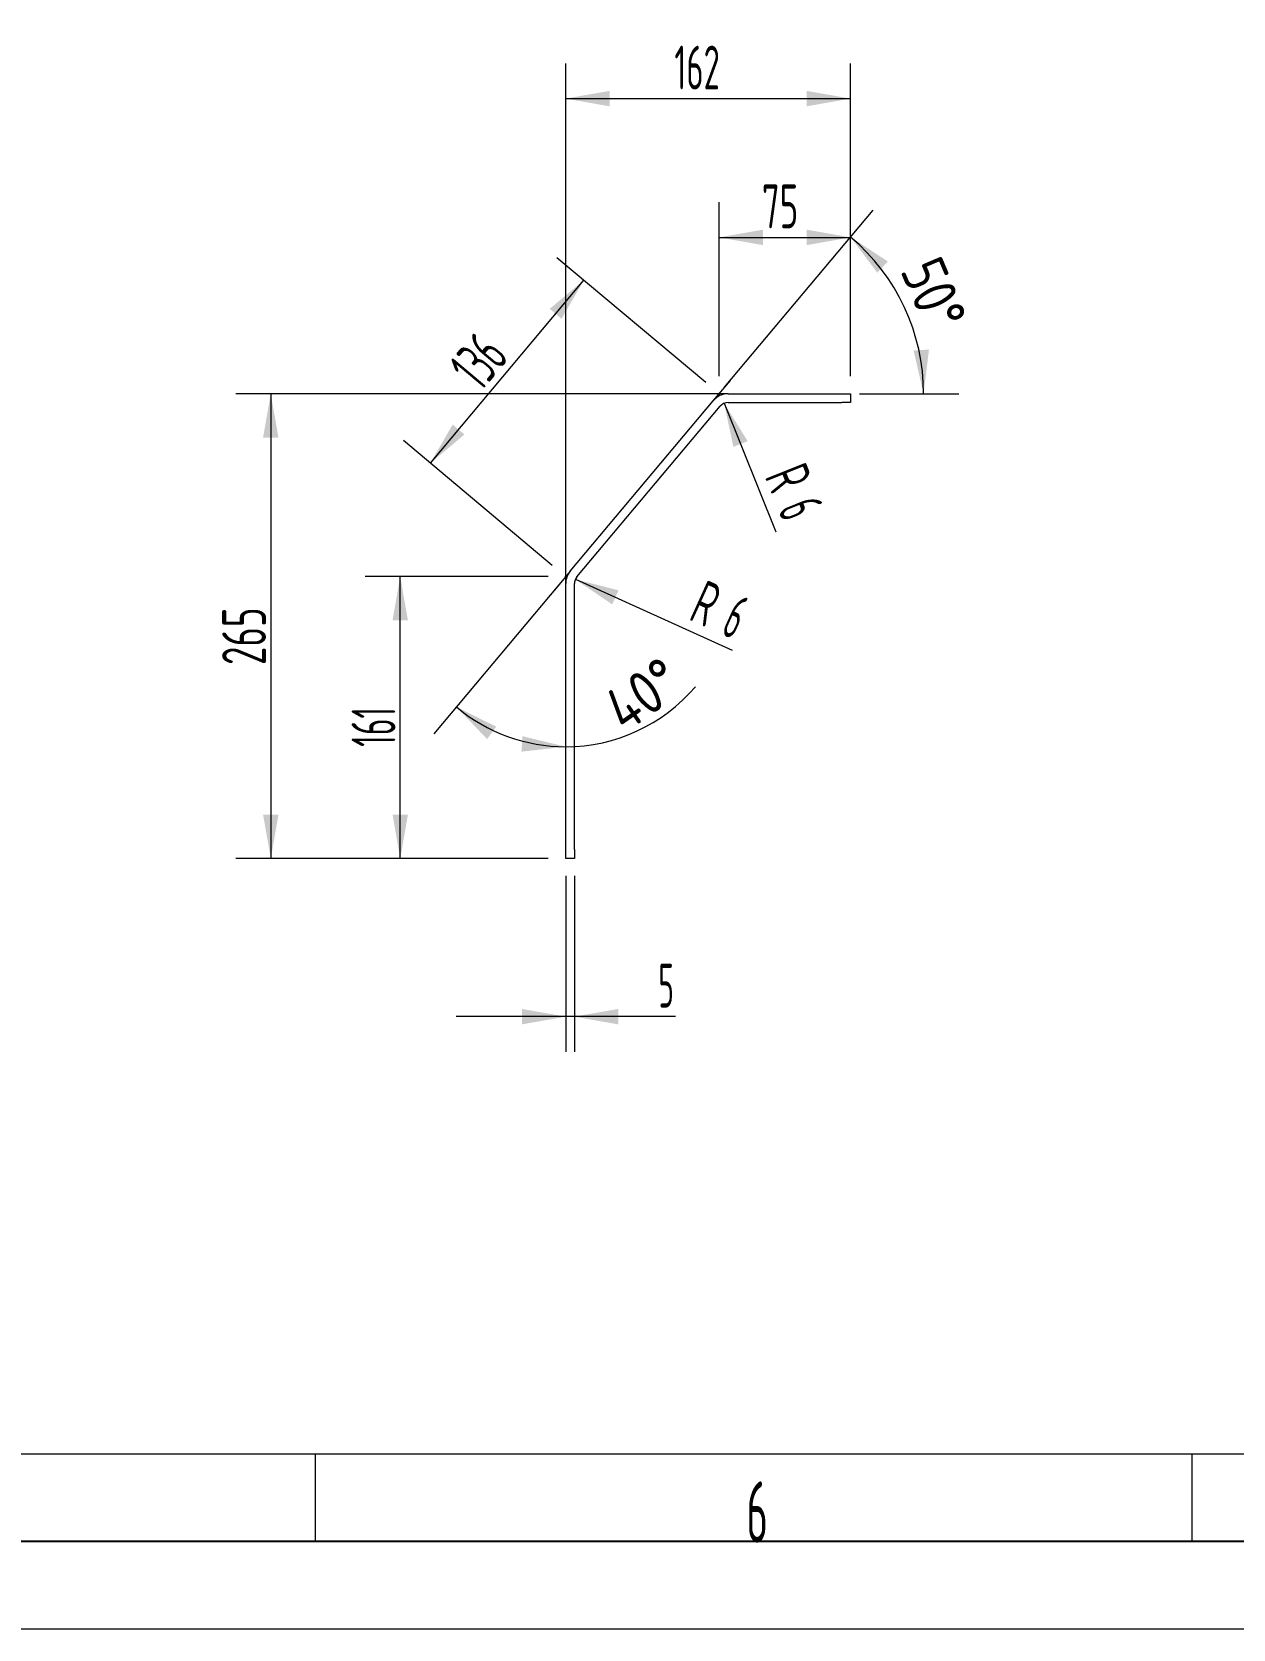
# Model space of a CAD drawing. Header units: millimetres. Extents: x 0 to 594, y 0 to 420.
# Drawn here: x 288.3 to 356.8, y 0 to 91.1 of the extents above; entities that cross this region are included whole.
import ezdxf

# ---------------------------------------------------------------- set-up
doc = ezdxf.new("R2010")
doc.units = ezdxf.units.MM
doc.layers.add('1', color=7, linetype='Continuous', true_color=0xffffff)
doc.layers.add('101', color=7, linetype='Continuous', true_color=0xffffff)
doc.styles.add('iso-1', font='isocp.shx')
doc.dimstyles.get("Standard").update_dxf_attribs({"dimtxt": 0.18, "dimasz": 0.18, "dimexe": 0.18, "dimexo": 0.0625, "dimgap": 0.09, "dimtad": 0, "dimtih": 1, "dimtoh": 1, "dimdec": 4, "dimzin": 0, "dimdsep": 46, "dimtxsty": 'Standard', "dimcen": 0.09, "dimadec": 0, "dimazin": 0, "dimtfac": 1, "dimtdec": 4, "dimtofl": 0, "dimtmove": 0, "dimatfit": 3, "dimfxl": 1, "dimtolj": 1, "dimtzin": 0, "dimarcsym": 0})

# ---------------------------------------------------------------- blocks, each defined once
blk = doc.blocks.new('_U37')
at = {"layer": '1', "color": 3, "lineweight": 13}
for p, q in [((327.532, 71.455), (327.532, 81.376)), ((335.032, 71.455), (335.032, 81.376)), ((327.532, 79.376), (335.032, 79.376))]:
    blk.add_line(p, q, dxfattribs=at)
at = {"layer": '1', "color": 3, "lineweight": 25}
for points in [[(327.532, 79.376), (330.032, 79.816), (330.032, 78.935)], [(335.032, 79.376), (332.532, 78.935), (332.532, 79.816)]]:
    blk.add_solid(points, dxfattribs=at)
at = {"layer": '1', "color": 2, "linetype": 'Continuous', "lineweight": 18, "insert": (329.972, 79.896), "char_height": 2.5, "attachment_point": 7, "line_spacing_factor": 0.963855, "style": 'iso-1'}
blk.add_mtext('\\W0.6474;75', dxfattribs=at)
blk = doc.blocks.new('_U103')
at = {"layer": '1', "color": 3, "lineweight": 13}
for p, q in [((318.782, 42.955), (318.782, 32.929)), ((319.282, 42.955), (319.282, 32.929)), ((325.042, 34.929), (312.532, 34.929))]:
    blk.add_line(p, q, dxfattribs=at)
at = {"layer": '1', "color": 3, "lineweight": 25}
for points in [[(318.782, 34.929), (316.282, 34.488), (316.282, 35.37)], [(319.282, 34.929), (321.782, 35.37), (321.782, 34.488)]]:
    blk.add_solid(points, dxfattribs=at)
at = {"layer": '1', "color": 2, "linetype": 'Continuous', "lineweight": 18, "insert": (324.069, 35.45), "char_height": 2.5, "attachment_point": 7, "line_spacing_factor": 0.963855, "style": 'iso-1'}
blk.add_mtext('\\W0.5404;5', dxfattribs=at)
blk = doc.blocks.new('_U106')
at = {"layer": '1', "color": 3, "lineweight": 13}
for p, q in [((318.782, 61.027), (318.782, 89.292)), ((335.032, 71.455), (335.032, 89.292)), ((318.782, 87.292), (335.032, 87.292))]:
    blk.add_line(p, q, dxfattribs=at)
at = {"layer": '1', "color": 3, "lineweight": 25}
for points in [[(318.782, 87.292), (321.282, 87.733), (321.282, 86.852)], [(335.032, 87.292), (332.532, 86.852), (332.532, 87.733)]]:
    blk.add_solid(points, dxfattribs=at)
at = {"layer": '1', "color": 2, "linetype": 'Continuous', "lineweight": 18, "insert": (324.983, 87.813), "char_height": 2.5, "attachment_point": 7, "line_spacing_factor": 0.963855, "style": 'iso-1'}
blk.add_mtext('\\W0.6044;162', dxfattribs=at)
blk = doc.blocks.new('_U128')
at = {"layer": '1', "color": 3, "lineweight": 13}
for p, q in [((317.782, 60.027), (307.345, 60.027)), ((309.345, 43.955), (309.345, 60.027)), ((317.782, 43.955), (307.345, 43.955))]:
    blk.add_line(p, q, dxfattribs=at)
at = {"layer": '1', "color": 3, "lineweight": 25}
for points in [[(309.345, 60.027), (309.785, 57.527), (308.904, 57.527)], [(309.345, 43.955), (308.904, 46.455), (309.785, 46.455)]]:
    blk.add_solid(points, dxfattribs=at)
at = {"layer": '1', "color": 2, "linetype": 'Continuous', "lineweight": 18, "insert": (309.069, 50.323), "char_height": 2.5, "attachment_point": 7, "rotation": 90, "line_spacing_factor": 0.963855, "style": 'iso-1'}
blk.add_mtext('\\W0.5855;161', dxfattribs=at)
blk = doc.blocks.new('_U131')
at = {"layer": '1', "color": 3, "lineweight": 13}
for p, q in [((326.532, 70.455), (299.962, 70.455)), ((301.962, 70.455), (301.962, 43.955)), ((317.782, 43.955), (299.962, 43.955))]:
    blk.add_line(p, q, dxfattribs=at)
at = {"layer": '1', "color": 3, "lineweight": 25}
for points in [[(301.962, 70.455), (302.403, 67.955), (301.521, 67.955)], [(301.962, 43.955), (301.521, 46.455), (302.403, 46.455)]]:
    blk.add_solid(points, dxfattribs=at)
at = {"layer": '1', "color": 2, "linetype": 'Continuous', "lineweight": 18, "insert": (301.687, 54.985), "char_height": 2.5, "attachment_point": 7, "rotation": 90, "line_spacing_factor": 0.963855, "style": 'iso-1'}
blk.add_mtext('\\W0.6850;265', dxfattribs=at)
blk = doc.blocks.new('_U151')
at = {"layer": '1', "color": 3, "lineweight": 13}
for p, q in [((326.766, 71.098), (318.282, 78.216)), ((311.064, 66.503), (319.814, 76.931)), ((318.016, 60.67), (309.532, 67.788))]:
    blk.add_line(p, q, dxfattribs=at)
at = {"layer": '1', "color": 3, "lineweight": 25}
for points in [[(319.814, 76.931), (318.545, 74.732), (317.87, 75.299)], [(311.064, 66.503), (312.334, 68.701), (313.009, 68.135)]]:
    blk.add_solid(points, dxfattribs=at)
at = {"layer": '1', "color": 2, "linetype": 'Continuous', "lineweight": 18, "insert": (313.937, 70.516), "char_height": 2.5, "attachment_point": 7, "rotation": 50, "line_spacing_factor": 0.963855, "style": 'iso-1'}
blk.add_mtext('\\W0.6044;136', dxfattribs=at)
blk = doc.blocks.new('_U152')
at = {"layer": '1', "color": 3, "lineweight": 13}
for p, q in [((327.845, 70.828), (336.314, 80.922)), ((335.532, 70.455), (341.195, 70.455))]:
    blk.add_line(p, q, dxfattribs=at)
blk.add_arc((327.532, 70.455), 11.663, 0, 49.99994, dxfattribs=at)
at = {"layer": '1', "color": 3, "lineweight": 25}
for points in [[(335.029, 79.39), (337.156, 78.005), (336.555, 77.361)], [(339.195, 70.455), (338.622, 72.928), (339.502, 72.975)]]:
    blk.add_solid(points, dxfattribs=at)
at = {"layer": '1', "color": 2, "linetype": 'Continuous', "lineweight": 18, "insert": (337.842, 77.49), "char_height": 2.5, "attachment_point": 7, "rotation": 292.95459, "line_spacing_factor": 0.963855, "style": 'iso-1'}
blk.add_mtext('\\W0.8969;50%%d', dxfattribs=at)
blk = doc.blocks.new('_U156')
at = {"layer": '1', "color": 3, "lineweight": 13}
blk.add_line((327.821, 69.912), (330.761, 62.583), dxfattribs=at)
at = {"layer": '1', "color": 3, "lineweight": 25}
blk.add_solid([(327.821, 69.912), (329.161, 67.756), (328.343, 67.427)], dxfattribs=at)
at = {"layer": '1', "color": 2, "linetype": 'Continuous', "lineweight": 18, "char_height": 2.5, "attachment_point": 7, "rotation": 291.85695, "line_spacing_factor": 0.963855, "style": 'iso-1'}
for s, insert in [('\\W0.6380;R', (330.109, 65.748)), ('\\W0.5404;6', (330.861, 63.873))]:
    blk.add_mtext(s, dxfattribs=dict(at, insert=insert))
blk = doc.blocks.new('_U157')
at = {"layer": '1', "color": 3, "lineweight": 13}
blk.add_line((319.335, 59.874), (328.269, 55.835), dxfattribs=at)
at = {"layer": '1', "color": 3, "lineweight": 25}
blk.add_solid([(319.335, 59.874), (321.795, 59.246), (321.432, 58.442)], dxfattribs=at)
at = {"layer": '1', "color": 2, "linetype": 'Continuous', "lineweight": 18, "char_height": 2.5, "attachment_point": 7, "rotation": 335.67294, "line_spacing_factor": 0.963855, "style": 'iso-1'}
for s, insert in [('\\W0.6380;R', (325.722, 57.606)), ('\\W0.5404;6', (327.563, 56.774))]:
    blk.add_mtext(s, dxfattribs=dict(at, insert=insert))
blk = doc.blocks.new('_U160')
at = {"layer": '1', "color": 3, "lineweight": 13}
blk.add_line((318.396, 59.568), (311.26, 51.063), dxfattribs=at)
for start, end in [(270, 319.66354), (230, 269.99994)]:
    blk.add_arc((318.782, 60.027), 9.701, start, end, dxfattribs=at)
at = {"layer": '1', "color": 3, "lineweight": 25}
for points in [[(312.546, 52.595), (314.821, 51.469), (314.299, 50.759)], [(318.782, 50.326), (316.259, 50.046), (316.315, 50.926)]]:
    blk.add_solid(points, dxfattribs=at)
at = {"layer": '1', "color": 2, "linetype": 'Continuous', "lineweight": 18, "insert": (322.146, 51.061), "char_height": 2.5, "attachment_point": 7, "rotation": 34.93668, "line_spacing_factor": 0.963855, "style": 'iso-1'}
blk.add_mtext('\\W0.9479;40%%d', dxfattribs=at)

msp = doc.modelspace()

# ---------------------------------------------------------------- linework, layer by layer
at = {"layer": '1', "color": 30, "linetype": 'Continuous', "lineweight": 13}
for p, q in [((327.202094, 70.062016), (328.174593, 71.220994)), ((328.044743, 70.45495), (326.531805, 70.45495)), ((319.039156, 60.333805), (318.139017, 59.261061)), ((318.781805, 59.626738), (318.781805, 61.027106))]:
    msp.add_line(p, q, dxfattribs=at)
at = {"layer": '1', "color": 1, "linetype": 'Continuous', "lineweight": 13}
for p, q in [((25, 10), (584, 10)), ((304.5, 10), (304.5, 5)), ((354.5, 10), (354.5, 5))]:
    msp.add_line(p, q, dxfattribs=at)
at = {"layer": '1', "color": 4, "linetype": 'Continuous', "lineweight": 25}
msp.add_line((589, 5), (20, 5), dxfattribs=at)
at = {"layer": '1', "color": 4, "linetype": 'Continuous', "lineweight": 18}
msp.add_line((594, 0), (0, 0), dxfattribs=at)
at = {"layer": '1', "color": 4, "linetype": 'Continuous', "lineweight": 25}
for p in [(327.531805, 70.45495), (318.781805, 60.027106)]:
    msp.add_point(p, dxfattribs=at)
at = {"layer": '101', "color": 7, "linetype": 'Continuous', "lineweight": 18}
for p, q in [((328.044743, 70.45495), (334.531805, 70.45495)), ((334.531805, 70.45495), (335.031805, 70.45495)), ((335.031805, 70.45495), (335.031805, 69.95495)), ((319.039156, 60.333805), (327.202094, 70.062016)), ((319.422178, 60.012411), (327.585117, 69.740622)), ((328.044743, 69.95495), (334.531805, 69.95495)), ((335.031805, 69.95495), (334.531805, 69.95495)), ((318.781805, 44.45495), (318.781805, 59.626738)), ((319.281805, 44.45495), (319.281805, 59.626738)), ((318.781805, 43.95495), (318.781805, 44.45495)), ((319.281805, 43.95495), (318.781805, 43.95495)), ((319.281805, 44.45495), (319.281805, 43.95495))]:
    msp.add_line(p, q, dxfattribs=at)
for centre, radius, start, end in [((328.044743, 69.35495), 1.1, 90, 140), ((328.044743, 69.35495), 0.6, 90, 140), ((319.881805, 59.626738), 1.1, 140, 180), ((319.881805, 59.626738), 0.6, 140, 180)]:
    msp.add_arc(centre, radius, start, end, dxfattribs=at)

# ---------------------------------------------------------------- texts
at = {"layer": '1', "color": 1, "linetype": 'Continuous', "lineweight": 13, "insert": (329.090352, 4.927508), "char_height": 3.5, "attachment_point": 7, "line_spacing_factor": 0.963855, "style": 'iso-1'}
msp.add_mtext('\\W0.5404;6', dxfattribs=at)

# ---------------------------------------------------------------- dimensions: what is measured, and where the dimension line sits
at = {"layer": '1', "color": 2, "linetype": 'Continuous', "lineweight": 18}
for base, p1, p2, text, override, picture, middle in [((335.031805, 87.292427), (318.781805, 60.027106), (335.031805, 70.45495), '\\C2;162', {"dimtxt": 2.5, "dimasz": 2.5, "dimexe": 2, "dimexo": 1, "dimgap": 1.25, "dimtad": 1, "dimtih": 1, "dimtoh": 0, "dimdec": 0, "dimlfac": 1, "dimzin": 8, "dimdsep": 44, "dimlunit": 2, "dimpost": '', "dimtxsty": 'iso-1', "dimsah": 1, "dimse1": 0, "dimse2": 0, "dimsd1": 0, "dimsd2": 0, "dimclrd": 3, "dimclre": 3, "dimclrt": 2, "dimtol": 0, "dimtm": -0.1, "dimtfac": 0.8, "dimtdec": 2, "dimtofl": 1, "dimtmove": 0, "dimtzin": 8, "dimlwd": 13, "dimlwe": 13}, '_U106', (326.906805, 87.292427)), ((335.031805, 79.375589), (327.531805, 70.45495), (335.031805, 70.45495), '\\C2;75', {"dimtxt": 2.5, "dimasz": 2.5, "dimexe": 2, "dimexo": 1, "dimgap": 1.25, "dimtad": 1, "dimtih": 1, "dimtoh": 0, "dimdec": 1, "dimlfac": 1, "dimzin": 8, "dimdsep": 44, "dimlunit": 2, "dimpost": '', "dimtxsty": 'iso-1', "dimsah": 1, "dimse1": 0, "dimse2": 0, "dimsd1": 0, "dimsd2": 0, "dimclrd": 3, "dimclre": 3, "dimclrt": 2, "dimtol": 0, "dimtm": -0.1, "dimtfac": 0.8, "dimtdec": 2, "dimtofl": 1, "dimtmove": 0, "dimtzin": 8, "dimlwd": 13, "dimlwe": 13}, '_U37', (331.281805, 79.375589)), ((319.281805, 34.929218), (318.781805, 43.95495), (319.281805, 43.95495), '\\C2;5', {"dimtxt": 2.5, "dimasz": 2.5, "dimexe": 2, "dimexo": 1, "dimgap": 1.25, "dimtad": 1, "dimtih": 1, "dimtoh": 0, "dimdec": 1, "dimlfac": 1, "dimzin": 8, "dimdsep": 44, "dimlunit": 2, "dimpost": '', "dimtxsty": 'iso-1', "dimsah": 1, "dimse1": 0, "dimse2": 0, "dimsd1": 0, "dimsd2": 0, "dimclrd": 3, "dimclre": 3, "dimclrt": 2, "dimtol": 0, "dimtm": -0.1, "dimtfac": 0.8, "dimtdec": 2, "dimtofl": 1, "dimtmove": 0, "dimtzin": 8, "dimlwd": 13, "dimlwe": 13}, '_U103', (329.400853, 34.929218))]:
    dim = msp.add_linear_dim(base=base, p1=p1, p2=p2, text=text, dimstyle='Standard', override=override, dxfattribs=at)
    dim.commit()
    dim.dimension.update_dxf_attribs({"geometry": picture, "text_midpoint": middle, "dimtype": 160})
for base, line1, line2, text, picture, middle in [((339.365119, 78.237843), ((319.039156, 60.333805), (327.202094, 70.062016)), ((328.044743, 70.45495), (334.531805, 70.45495)), '\\C2;50%%d', '_U152', (340.573628, 75.978679)), ((315.549799, 53.591654), ((318.781805, 44.45495), (318.781805, 59.626738)), ((319.039156, 60.333805), (327.202094, 70.062016)), '\\C2;40%%d', '_U160', (322.905866, 54.123461))]:
    dim = msp.add_angular_dim_2l(base=base, line1=line1, line2=line2, text=text, dimstyle='Standard', override={"dimtxt": 2.5, "dimasz": 2.5, "dimexe": 2, "dimexo": 1, "dimgap": 1.25, "dimtad": 1, "dimtih": 0, "dimtoh": 0, "dimdec": 1, "dimlfac": 1, "dimzin": 8, "dimdsep": 44, "dimlunit": 2, "dimpost": '', "dimtxsty": 'iso-1', "dimsah": 1, "dimse1": 0, "dimse2": 0, "dimsd1": 0, "dimsd2": 0, "dimclrd": 3, "dimclre": 3, "dimclrt": 2, "dimaunit": 0, "dimadec": 1, "dimazin": 2, "dimtol": 0, "dimtfac": 0.8, "dimtdec": 1, "dimtofl": 1, "dimtmove": 0, "dimtzin": 8, "dimlwd": 13, "dimlwe": 13}, dxfattribs=at)
    dim.commit()
    dim.dimension.update_dxf_attribs({"geometry": picture, "text_midpoint": middle, "dimtype": 162})
for base, p1, p2, angle, text, override, picture, middle, dimtype in [((319.81423, 76.930764), (318.781805, 60.027106), (327.531805, 70.45495), 50, '\\C2;136', {"dimtxt": 2.5, "dimasz": 2.5, "dimexe": 2, "dimexo": 1, "dimgap": 1.25, "dimtad": 1, "dimtih": 0, "dimtoh": 0, "dimdec": 0, "dimlfac": 1, "dimzin": 8, "dimdsep": 44, "dimlunit": 2, "dimpost": '', "dimtxsty": 'iso-1', "dimsah": 1, "dimse1": 0, "dimse2": 0, "dimsd1": 0, "dimsd2": 0, "dimclrd": 3, "dimclre": 3, "dimclrt": 2, "dimtol": 0, "dimtm": -0.1, "dimtfac": 0.8, "dimtdec": 2, "dimtofl": 1, "dimtmove": 0, "dimtzin": 8, "dimlwd": 13, "dimlwe": 13}, '_U151', (315.43923, 71.716842), 161), ((301.962126, 43.95495), (327.531805, 70.45495), (318.781805, 43.95495), 90, '\\C2;265', {"dimtxt": 2.5, "dimasz": 2.5, "dimexe": 2, "dimexo": 1, "dimgap": 1.25, "dimtad": 1, "dimtih": 0, "dimtoh": 0, "dimdec": 1, "dimlfac": 1, "dimzin": 8, "dimdsep": 44, "dimlunit": 2, "dimpost": '', "dimtxsty": 'iso-1', "dimsah": 1, "dimse1": 0, "dimse2": 0, "dimsd1": 0, "dimsd2": 0, "dimclrd": 3, "dimclre": 3, "dimclrt": 2, "dimtol": 0, "dimtm": -0.1, "dimtfac": 0.8, "dimtdec": 2, "dimtofl": 1, "dimtmove": 0, "dimtzin": 8, "dimlwd": 13, "dimlwe": 13}, '_U131', (301.962126, 57.20495), 160), ((309.344566, 60.027106), (318.781805, 43.95495), (318.781805, 60.027106), 90, '\\C2;161', {"dimtxt": 2.5, "dimasz": 2.5, "dimexe": 2, "dimexo": 1, "dimgap": 1.25, "dimtad": 1, "dimtih": 0, "dimtoh": 0, "dimdec": 0, "dimlfac": 1, "dimzin": 8, "dimdsep": 44, "dimlunit": 2, "dimpost": '', "dimtxsty": 'iso-1', "dimsah": 1, "dimse1": 0, "dimse2": 0, "dimsd1": 0, "dimsd2": 0, "dimclrd": 3, "dimclre": 3, "dimclrt": 2, "dimtol": 0, "dimtm": -0.1, "dimtfac": 0.8, "dimtdec": 2, "dimtofl": 1, "dimtmove": 0, "dimtzin": 8, "dimlwd": 13, "dimlwe": 13}, '_U128', (309.344566, 51.991028), 160)]:
    dim = msp.add_linear_dim(base=base, p1=p1, p2=p2, angle=angle, text=text, dimstyle='Standard', override=override, dxfattribs=at)
    dim.commit()
    dim.dimension.update_dxf_attribs({"geometry": picture, "text_midpoint": middle, "dimtype": dimtype})
for center, mpoint, picture, middle in [((328.044743, 69.35495), (327.821369, 69.911819), '_U156', (336.115541, 64.964111)), ((319.881805, 59.626738), (319.33508, 59.873905), '_U157', (328.115958, 58.75664))]:
    dim = msp.add_radius_dim(center=center, mpoint=mpoint, text='R\\C2;6', dimstyle='Standard', override={"dimtxt": 2.5, "dimasz": 2.5, "dimexe": 2, "dimexo": 1, "dimgap": 1.25, "dimtad": 1, "dimtih": 0, "dimtoh": 0, "dimdec": 1, "dimlfac": 1, "dimzin": 8, "dimdsep": 44, "dimlunit": 2, "dimpost": '', "dimtxsty": 'iso-1', "dimsah": 1, "dimse1": 0, "dimse2": 0, "dimsd1": 0, "dimsd2": 0, "dimclrd": 3, "dimclre": 3, "dimclrt": 2, "dimtol": 0, "dimtm": -0.1, "dimtfac": 0.8, "dimtdec": 2, "dimtmove": 0, "dimatfit": 2, "dimtzin": 8, "dimlwd": 13, "dimlwe": 13}, dxfattribs=at)
    dim.commit()
    dim.dimension.update_dxf_attribs({"geometry": picture, "text_midpoint": middle, "dimtype": 164})

doc.saveas('drawing.dxf')
